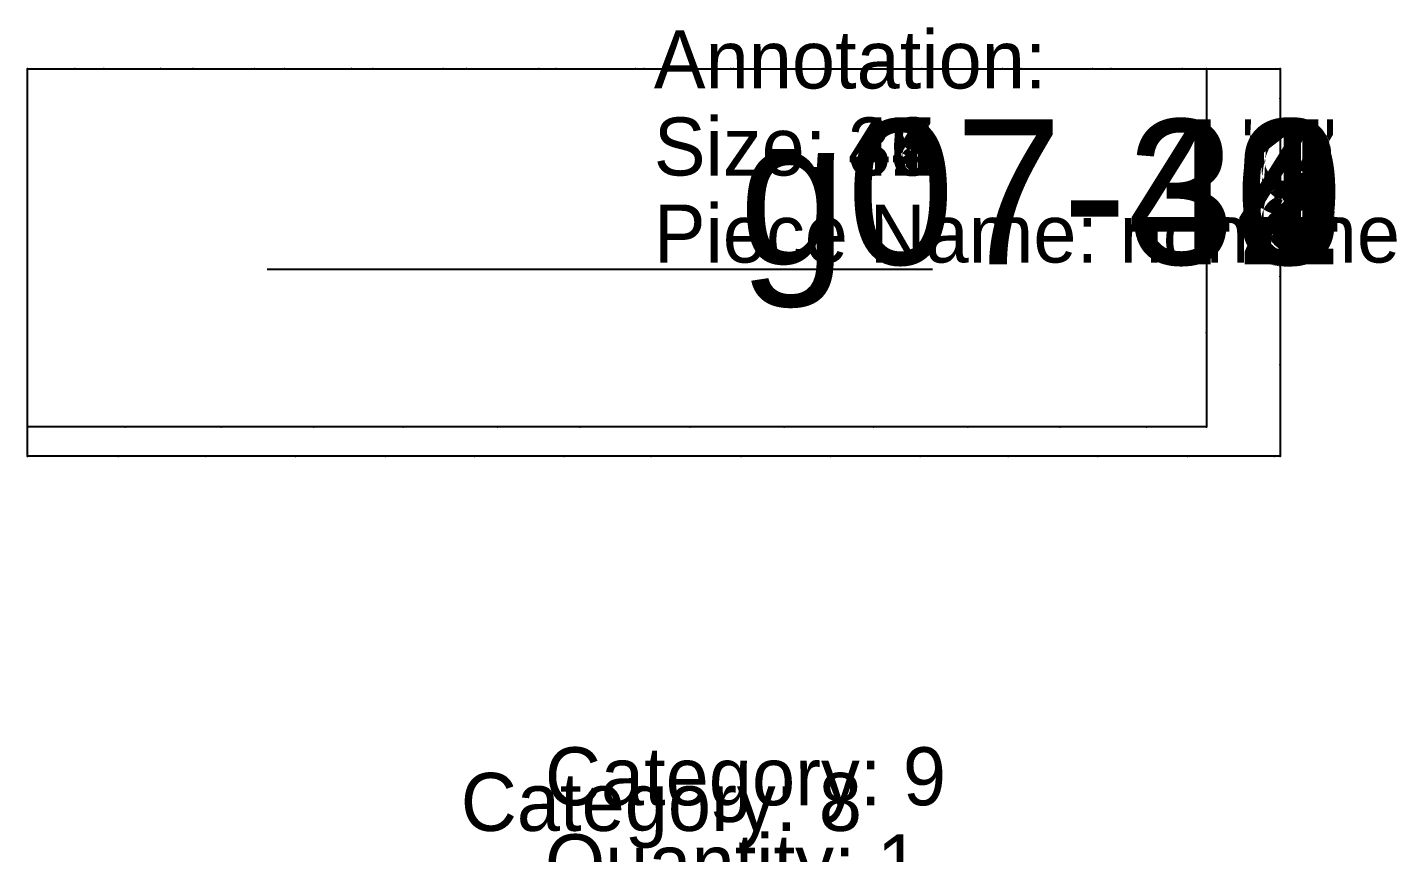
# Model space of a CAD drawing. Extents: x -2408 to 1029, y -526 to 2095.
# Drawn here: x 449.6 to 685.6, y 1559.9 to 1702.1 of the extents above; entities that cross this region are included whole.
import ezdxf

# ---------------------------------------------------------------- set-up
doc = ezdxf.new("R2010")
doc.units = 0
doc.layers.add('TEXT', color=7, linetype='Continuous')

# ---------------------------------------------------------------- blocks, each defined once
blk = doc.blocks.new('-30')
at = {"layer": '1'}
blk.add_lwpolyline([(174.015274, 796.135864), (174.015274, 862.937851), (187.175975, 862.937851), (202.55039, 862.937851), (218.340909, 862.937851), (233.516824, 862.937851), (249.711435, 862.937851), (265.049816, 862.937851), (280.228961, 862.937851), (295.690551, 862.937851), (311.15215, 862.937851), (326.613743, 862.937851), (342.075336, 862.937851), (357.53693, 862.937851), (372.998523, 862.937851), (389.915314, 862.937851), (389.915314, 857.800995), (389.915314, 842.804498), (389.915314, 827.142804), (389.915314, 811.875361), (389.915314, 796.135864), (388.873247, 796.135864), (373.938539, 796.135864), (358.470305, 796.135864), (343.002072, 796.135864), (327.873744, 796.135864), (312.405504, 796.135864), (297.001442, 796.135864), (281.533212, 796.135864), (266.529593, 796.135864), (251.06136, 796.135864), (235.699931, 796.135864), (220.231689, 796.135864), (204.781679, 796.135864), (189.638661, 796.135864)], close=True, dxfattribs=at)
at = {"layer": '14'}
blk.add_lwpolyline([(174.015274, 801.215897), (174.015274, 862.937851), (182.200869, 862.937851), (196.968828, 862.937851), (213.179199, 862.937851), (229.86736, 862.937851), (245.673339, 862.937851), (262.127564, 862.937851), (278.779259, 862.937851), (295.230519, 862.937851), (311.126646, 862.937851), (328.160691, 862.937851), (345.249161, 862.937851), (360.77914, 862.937851), (377.215309, 862.937851), (377.215309, 847.996178), (377.215309, 832.799586), (377.215309, 817.432813), (377.215309, 801.215897), (366.870471, 801.215897), (351.951439, 801.215897), (336.068024, 801.215897), (319.824982, 801.215897), (304.404697, 801.215897), (288.227416, 801.215897), (269.265299, 801.215897), (255.025405, 801.215897), (238.793439, 801.215897), (223.404164, 801.215897), (207.430386, 801.215897), (190.876288, 801.215897)], close=True, dxfattribs=at)
at = {"layer": '2'}
for p in [(174.015274, 862.937851), (174.015274, 862.937851), (377.215309, 862.937851), (389.915314, 862.937851), (174.015274, 801.215897), (377.215309, 801.215897), (174.015274, 796.135864), (389.915314, 796.135864)]:
    blk.add_point(p, dxfattribs=at)
at = {"layer": '3'}
for p in [(182.200869, 862.937851), (187.175975, 862.937851), (196.968828, 862.937851), (202.55039, 862.937851), (213.179199, 862.937851), (218.340909, 862.937851), (229.86736, 862.937851), (233.516824, 862.937851), (245.673339, 862.937851), (249.711435, 862.937851), (262.127564, 862.937851), (265.049816, 862.937851), (278.779259, 862.937851), (280.228961, 862.937851), (295.230519, 862.937851), (295.690551, 862.937851), (311.126646, 862.937851), (311.15215, 862.937851), (326.613743, 862.937851), (328.160691, 862.937851), (342.075336, 862.937851), (345.249161, 862.937851), (357.53693, 862.937851), (360.77914, 862.937851), (372.998523, 862.937851), (389.915314, 857.800995), (377.215309, 847.996178), (389.915314, 842.804498), (377.215309, 832.799586), (389.915314, 827.142804), (377.215309, 817.432813), (389.915314, 811.875361), (190.876288, 801.215897), (207.430386, 801.215897), (223.404164, 801.215897), (238.793439, 801.215897), (255.025405, 801.215897), (269.265299, 801.215897), (288.227416, 801.215897), (304.404697, 801.215897), (319.824982, 801.215897), (336.068024, 801.215897), (351.951439, 801.215897), (366.870471, 801.215897), (189.638661, 796.135864), (204.781679, 796.135864), (220.231689, 796.135864), (235.699931, 796.135864), (251.06136, 796.135864), (266.529593, 796.135864), (281.533212, 796.135864), (297.001442, 796.135864), (312.405504, 796.135864), (327.873744, 796.135864), (343.002072, 796.135864), (358.470305, 796.135864), (373.938539, 796.135864), (388.873247, 796.135864)]:
    blk.add_point(p, dxfattribs=at)
at = {"layer": '7'}
blk.add_line((215.32692, 828.394547), (329.993668, 828.394547), dxfattribs=at)
at = {"layer": '1'}
for s, p in [('Category: 8', (281.965294, 889.536858)), ('Annotation: ', (281.965294, 859.536858)), ('Size: 30', (281.965294, 844.536858)), ('Piece Name: noname', (281.965294, 829.536858)), ('Category: 9', (263.194485, 735.981598)), ('Quantity: 1', (263.194485, 720.981598))]:
    blk.add_text(s, height=10, dxfattribs=at).set_placement(p)
at = {"layer": 'TEXT', "color": 7}
blk.add_text('g07-30', height=25, dxfattribs=at).set_placement((296.61, 829.2))
blk = doc.blocks.new('-31')
at = {"layer": '1'}
blk.add_lwpolyline([(174.015274, 796.135864), (174.015274, 862.937851), (187.175975, 862.937851), (202.55039, 862.937851), (218.340909, 862.937851), (233.516824, 862.937851), (249.711435, 862.937851), (265.049816, 862.937851), (280.228961, 862.937851), (295.690551, 862.937851), (311.15215, 862.937851), (326.613743, 862.937851), (342.075336, 862.937851), (357.53693, 862.937851), (372.998523, 862.937851), (389.915314, 862.937851), (389.915314, 857.800995), (389.915314, 842.804498), (389.915314, 827.142804), (389.915314, 811.875361), (389.915314, 796.135864), (388.873247, 796.135864), (373.938539, 796.135864), (358.470305, 796.135864), (343.002072, 796.135864), (327.873744, 796.135864), (312.405504, 796.135864), (297.001442, 796.135864), (281.533212, 796.135864), (266.529593, 796.135864), (251.06136, 796.135864), (235.699931, 796.135864), (220.231689, 796.135864), (204.781679, 796.135864), (189.638661, 796.135864)], close=True, dxfattribs=at)
at = {"layer": '14'}
blk.add_lwpolyline([(174.015274, 801.215897), (174.015274, 862.937851), (182.200869, 862.937851), (196.968828, 862.937851), (213.179199, 862.937851), (229.86736, 862.937851), (245.673339, 862.937851), (262.127564, 862.937851), (278.779259, 862.937851), (295.230519, 862.937851), (311.126646, 862.937851), (328.160691, 862.937851), (345.249161, 862.937851), (360.77914, 862.937851), (377.215309, 862.937851), (377.215309, 847.996178), (377.215309, 832.799586), (377.215309, 817.432813), (377.215309, 801.215897), (366.870471, 801.215897), (351.951439, 801.215897), (336.068024, 801.215897), (319.824982, 801.215897), (304.404697, 801.215897), (288.227416, 801.215897), (269.265299, 801.215897), (255.025405, 801.215897), (238.793439, 801.215897), (223.404164, 801.215897), (207.430386, 801.215897), (190.876288, 801.215897)], close=True, dxfattribs=at)
at = {"layer": '2'}
for p in [(174.015274, 862.937851), (174.015274, 862.937851), (377.215309, 862.937851), (389.915314, 862.937851), (174.015274, 801.215897), (377.215309, 801.215897), (174.015274, 796.135864), (389.915314, 796.135864)]:
    blk.add_point(p, dxfattribs=at)
at = {"layer": '3'}
for p in [(182.200869, 862.937851), (187.175975, 862.937851), (196.968828, 862.937851), (202.55039, 862.937851), (213.179199, 862.937851), (218.340909, 862.937851), (229.86736, 862.937851), (233.516824, 862.937851), (245.673339, 862.937851), (249.711435, 862.937851), (262.127564, 862.937851), (265.049816, 862.937851), (278.779259, 862.937851), (280.228961, 862.937851), (295.230519, 862.937851), (295.690551, 862.937851), (311.126646, 862.937851), (311.15215, 862.937851), (326.613743, 862.937851), (328.160691, 862.937851), (342.075336, 862.937851), (345.249161, 862.937851), (357.53693, 862.937851), (360.77914, 862.937851), (372.998523, 862.937851), (389.915314, 857.800995), (377.215309, 847.996178), (389.915314, 842.804498), (377.215309, 832.799586), (389.915314, 827.142804), (377.215309, 817.432813), (389.915314, 811.875361), (190.876288, 801.215897), (207.430386, 801.215897), (223.404164, 801.215897), (238.793439, 801.215897), (255.025405, 801.215897), (269.265299, 801.215897), (288.227416, 801.215897), (304.404697, 801.215897), (319.824982, 801.215897), (336.068024, 801.215897), (351.951439, 801.215897), (366.870471, 801.215897), (189.638661, 796.135864), (204.781679, 796.135864), (220.231689, 796.135864), (235.699931, 796.135864), (251.06136, 796.135864), (266.529593, 796.135864), (281.533212, 796.135864), (297.001442, 796.135864), (312.405504, 796.135864), (327.873744, 796.135864), (343.002072, 796.135864), (358.470305, 796.135864), (373.938539, 796.135864), (388.873247, 796.135864)]:
    blk.add_point(p, dxfattribs=at)
at = {"layer": '7'}
blk.add_line((215.32692, 828.394547), (329.993668, 828.394547), dxfattribs=at)
at = {"layer": '1'}
for s, p in [('Category: 8', (281.965294, 889.536858)), ('Annotation: ', (281.965294, 859.536858)), ('Size: 31', (281.965294, 844.536858)), ('Piece Name: noname', (281.965294, 829.536858)), ('Category: 9', (263.194485, 735.981598)), ('Quantity: 1', (263.194485, 720.981598))]:
    blk.add_text(s, height=10, dxfattribs=at).set_placement(p)
at = {"layer": 'TEXT', "color": 7}
blk.add_text('g07-31', height=25, dxfattribs=at).set_placement((296.61, 829.2))
blk = doc.blocks.new('-32')
at = {"layer": '1'}
blk.add_lwpolyline([(174.015274, 796.135864), (174.015274, 862.937851), (187.175975, 862.937851), (202.55039, 862.937851), (218.340909, 862.937851), (233.516824, 862.937851), (249.711435, 862.937851), (265.049816, 862.937851), (280.228961, 862.937851), (295.690551, 862.937851), (311.15215, 862.937851), (326.613743, 862.937851), (342.075336, 862.937851), (357.53693, 862.937851), (372.998523, 862.937851), (389.915314, 862.937851), (389.915314, 857.800995), (389.915314, 842.804498), (389.915314, 827.142804), (389.915314, 811.875361), (389.915314, 796.135864), (388.873247, 796.135864), (373.938539, 796.135864), (358.470305, 796.135864), (343.002072, 796.135864), (327.873744, 796.135864), (312.405504, 796.135864), (297.001442, 796.135864), (281.533212, 796.135864), (266.529593, 796.135864), (251.06136, 796.135864), (235.699931, 796.135864), (220.231689, 796.135864), (204.781679, 796.135864), (189.638661, 796.135864)], close=True, dxfattribs=at)
at = {"layer": '14'}
blk.add_lwpolyline([(174.015274, 801.215897), (174.015274, 862.937851), (182.200869, 862.937851), (196.968828, 862.937851), (213.179199, 862.937851), (229.86736, 862.937851), (245.673339, 862.937851), (262.127564, 862.937851), (278.779259, 862.937851), (295.230519, 862.937851), (311.126646, 862.937851), (328.160691, 862.937851), (345.249161, 862.937851), (360.77914, 862.937851), (377.215309, 862.937851), (377.215309, 847.996178), (377.215309, 832.799586), (377.215309, 817.432813), (377.215309, 801.215897), (366.870471, 801.215897), (351.951439, 801.215897), (336.068024, 801.215897), (319.824982, 801.215897), (304.404697, 801.215897), (288.227416, 801.215897), (269.265299, 801.215897), (255.025405, 801.215897), (238.793439, 801.215897), (223.404164, 801.215897), (207.430386, 801.215897), (190.876288, 801.215897)], close=True, dxfattribs=at)
at = {"layer": '2'}
for p in [(174.015274, 862.937851), (174.015274, 862.937851), (377.215309, 862.937851), (389.915314, 862.937851), (174.015274, 801.215897), (377.215309, 801.215897), (174.015274, 796.135864), (389.915314, 796.135864)]:
    blk.add_point(p, dxfattribs=at)
at = {"layer": '3'}
for p in [(182.200869, 862.937851), (187.175975, 862.937851), (196.968828, 862.937851), (202.55039, 862.937851), (213.179199, 862.937851), (218.340909, 862.937851), (229.86736, 862.937851), (233.516824, 862.937851), (245.673339, 862.937851), (249.711435, 862.937851), (262.127564, 862.937851), (265.049816, 862.937851), (278.779259, 862.937851), (280.228961, 862.937851), (295.230519, 862.937851), (295.690551, 862.937851), (311.126646, 862.937851), (311.15215, 862.937851), (326.613743, 862.937851), (328.160691, 862.937851), (342.075336, 862.937851), (345.249161, 862.937851), (357.53693, 862.937851), (360.77914, 862.937851), (372.998523, 862.937851), (389.915314, 857.800995), (377.215309, 847.996178), (389.915314, 842.804498), (377.215309, 832.799586), (389.915314, 827.142804), (377.215309, 817.432813), (389.915314, 811.875361), (190.876288, 801.215897), (207.430386, 801.215897), (223.404164, 801.215897), (238.793439, 801.215897), (255.025405, 801.215897), (269.265299, 801.215897), (288.227416, 801.215897), (304.404697, 801.215897), (319.824982, 801.215897), (336.068024, 801.215897), (351.951439, 801.215897), (366.870471, 801.215897), (189.638661, 796.135864), (204.781679, 796.135864), (220.231689, 796.135864), (235.699931, 796.135864), (251.06136, 796.135864), (266.529593, 796.135864), (281.533212, 796.135864), (297.001442, 796.135864), (312.405504, 796.135864), (327.873744, 796.135864), (343.002072, 796.135864), (358.470305, 796.135864), (373.938539, 796.135864), (388.873247, 796.135864)]:
    blk.add_point(p, dxfattribs=at)
at = {"layer": '7'}
blk.add_line((215.32692, 828.394547), (329.993668, 828.394547), dxfattribs=at)
at = {"layer": '1'}
for s, p in [('Category: 8', (281.965294, 889.536858)), ('Annotation: ', (281.965294, 859.536858)), ('Size: 32', (281.965294, 844.536858)), ('Piece Name: noname', (281.965294, 829.536858)), ('Category: 9', (263.194485, 735.981598)), ('Quantity: 1', (263.194485, 720.981598))]:
    blk.add_text(s, height=10, dxfattribs=at).set_placement(p)
at = {"layer": 'TEXT', "color": 7}
blk.add_text('g07-32', height=25, dxfattribs=at).set_placement((296.61, 829.2))
blk = doc.blocks.new('-33')
at = {"layer": '1'}
blk.add_lwpolyline([(174.015274, 796.135864), (174.015274, 862.937851), (187.175975, 862.937851), (202.55039, 862.937851), (218.340909, 862.937851), (233.516824, 862.937851), (249.711435, 862.937851), (265.049816, 862.937851), (280.228961, 862.937851), (295.690551, 862.937851), (311.15215, 862.937851), (326.613743, 862.937851), (342.075336, 862.937851), (357.53693, 862.937851), (372.998523, 862.937851), (389.915314, 862.937851), (389.915314, 857.800995), (389.915314, 842.804498), (389.915314, 827.142804), (389.915314, 811.875361), (389.915314, 796.135864), (388.873247, 796.135864), (373.938539, 796.135864), (358.470305, 796.135864), (343.002072, 796.135864), (327.873744, 796.135864), (312.405504, 796.135864), (297.001442, 796.135864), (281.533212, 796.135864), (266.529593, 796.135864), (251.06136, 796.135864), (235.699931, 796.135864), (220.231689, 796.135864), (204.781679, 796.135864), (189.638661, 796.135864)], close=True, dxfattribs=at)
at = {"layer": '14'}
blk.add_lwpolyline([(174.015274, 801.215897), (174.015274, 862.937851), (182.200869, 862.937851), (196.968828, 862.937851), (213.179199, 862.937851), (229.86736, 862.937851), (245.673339, 862.937851), (262.127564, 862.937851), (278.779259, 862.937851), (295.230519, 862.937851), (311.126646, 862.937851), (328.160691, 862.937851), (345.249161, 862.937851), (360.77914, 862.937851), (377.215309, 862.937851), (377.215309, 847.996178), (377.215309, 832.799586), (377.215309, 817.432813), (377.215309, 801.215897), (366.870471, 801.215897), (351.951439, 801.215897), (336.068024, 801.215897), (319.824982, 801.215897), (304.404697, 801.215897), (288.227416, 801.215897), (269.265299, 801.215897), (255.025405, 801.215897), (238.793439, 801.215897), (223.404164, 801.215897), (207.430386, 801.215897), (190.876288, 801.215897)], close=True, dxfattribs=at)
at = {"layer": '2'}
for p in [(174.015274, 862.937851), (174.015274, 862.937851), (377.215309, 862.937851), (389.915314, 862.937851), (174.015274, 801.215897), (377.215309, 801.215897), (174.015274, 796.135864), (389.915314, 796.135864)]:
    blk.add_point(p, dxfattribs=at)
at = {"layer": '3'}
for p in [(182.200869, 862.937851), (187.175975, 862.937851), (196.968828, 862.937851), (202.55039, 862.937851), (213.179199, 862.937851), (218.340909, 862.937851), (229.86736, 862.937851), (233.516824, 862.937851), (245.673339, 862.937851), (249.711435, 862.937851), (262.127564, 862.937851), (265.049816, 862.937851), (278.779259, 862.937851), (280.228961, 862.937851), (295.230519, 862.937851), (295.690551, 862.937851), (311.126646, 862.937851), (311.15215, 862.937851), (326.613743, 862.937851), (328.160691, 862.937851), (342.075336, 862.937851), (345.249161, 862.937851), (357.53693, 862.937851), (360.77914, 862.937851), (372.998523, 862.937851), (389.915314, 857.800995), (377.215309, 847.996178), (389.915314, 842.804498), (377.215309, 832.799586), (389.915314, 827.142804), (377.215309, 817.432813), (389.915314, 811.875361), (190.876288, 801.215897), (207.430386, 801.215897), (223.404164, 801.215897), (238.793439, 801.215897), (255.025405, 801.215897), (269.265299, 801.215897), (288.227416, 801.215897), (304.404697, 801.215897), (319.824982, 801.215897), (336.068024, 801.215897), (351.951439, 801.215897), (366.870471, 801.215897), (189.638661, 796.135864), (204.781679, 796.135864), (220.231689, 796.135864), (235.699931, 796.135864), (251.06136, 796.135864), (266.529593, 796.135864), (281.533212, 796.135864), (297.001442, 796.135864), (312.405504, 796.135864), (327.873744, 796.135864), (343.002072, 796.135864), (358.470305, 796.135864), (373.938539, 796.135864), (388.873247, 796.135864)]:
    blk.add_point(p, dxfattribs=at)
at = {"layer": '7'}
blk.add_line((215.32692, 828.394547), (329.993668, 828.394547), dxfattribs=at)
at = {"layer": '1'}
for s, p in [('Category: 8', (281.965294, 889.536858)), ('Annotation: ', (281.965294, 859.536858)), ('Size: 33', (281.965294, 844.536858)), ('Piece Name: noname', (281.965294, 829.536858)), ('Category: 9', (263.194485, 735.981598)), ('Quantity: 1', (263.194485, 720.981598))]:
    blk.add_text(s, height=10, dxfattribs=at).set_placement(p)
at = {"layer": 'TEXT', "color": 7}
blk.add_text('g07-33', height=25, dxfattribs=at).set_placement((296.61, 829.2))
blk = doc.blocks.new('-34')
at = {"layer": '1'}
blk.add_lwpolyline([(174.015274, 796.135864), (174.015274, 862.937851), (187.175975, 862.937851), (202.55039, 862.937851), (218.340909, 862.937851), (233.516824, 862.937851), (249.711435, 862.937851), (265.049816, 862.937851), (280.228961, 862.937851), (295.690551, 862.937851), (311.15215, 862.937851), (326.613743, 862.937851), (342.075336, 862.937851), (357.53693, 862.937851), (372.998523, 862.937851), (389.915314, 862.937851), (389.915314, 857.800995), (389.915314, 842.804498), (389.915314, 827.142804), (389.915314, 811.875361), (389.915314, 796.135864), (388.873247, 796.135864), (373.938539, 796.135864), (358.470305, 796.135864), (343.002072, 796.135864), (327.873744, 796.135864), (312.405504, 796.135864), (297.001442, 796.135864), (281.533212, 796.135864), (266.529593, 796.135864), (251.06136, 796.135864), (235.699931, 796.135864), (220.231689, 796.135864), (204.781679, 796.135864), (189.638661, 796.135864)], close=True, dxfattribs=at)
at = {"layer": '14'}
blk.add_lwpolyline([(174.015274, 801.215897), (174.015274, 862.937851), (182.200869, 862.937851), (196.968828, 862.937851), (213.179199, 862.937851), (229.86736, 862.937851), (245.673339, 862.937851), (262.127564, 862.937851), (278.779259, 862.937851), (295.230519, 862.937851), (311.126646, 862.937851), (328.160691, 862.937851), (345.249161, 862.937851), (360.77914, 862.937851), (377.215309, 862.937851), (377.215309, 847.996178), (377.215309, 832.799586), (377.215309, 817.432813), (377.215309, 801.215897), (366.870471, 801.215897), (351.951439, 801.215897), (336.068024, 801.215897), (319.824982, 801.215897), (304.404697, 801.215897), (288.227416, 801.215897), (269.265299, 801.215897), (255.025405, 801.215897), (238.793439, 801.215897), (223.404164, 801.215897), (207.430386, 801.215897), (190.876288, 801.215897)], close=True, dxfattribs=at)
at = {"layer": '2'}
for p in [(174.015274, 862.937851), (174.015274, 862.937851), (377.215309, 862.937851), (389.915314, 862.937851), (174.015274, 801.215897), (377.215309, 801.215897), (174.015274, 796.135864), (389.915314, 796.135864)]:
    blk.add_point(p, dxfattribs=at)
at = {"layer": '3'}
for p in [(182.200869, 862.937851), (187.175975, 862.937851), (196.968828, 862.937851), (202.55039, 862.937851), (213.179199, 862.937851), (218.340909, 862.937851), (229.86736, 862.937851), (233.516824, 862.937851), (245.673339, 862.937851), (249.711435, 862.937851), (262.127564, 862.937851), (265.049816, 862.937851), (278.779259, 862.937851), (280.228961, 862.937851), (295.230519, 862.937851), (295.690551, 862.937851), (311.126646, 862.937851), (311.15215, 862.937851), (326.613743, 862.937851), (328.160691, 862.937851), (342.075336, 862.937851), (345.249161, 862.937851), (357.53693, 862.937851), (360.77914, 862.937851), (372.998523, 862.937851), (389.915314, 857.800995), (377.215309, 847.996178), (389.915314, 842.804498), (377.215309, 832.799586), (389.915314, 827.142804), (377.215309, 817.432813), (389.915314, 811.875361), (190.876288, 801.215897), (207.430386, 801.215897), (223.404164, 801.215897), (238.793439, 801.215897), (255.025405, 801.215897), (269.265299, 801.215897), (288.227416, 801.215897), (304.404697, 801.215897), (319.824982, 801.215897), (336.068024, 801.215897), (351.951439, 801.215897), (366.870471, 801.215897), (189.638661, 796.135864), (204.781679, 796.135864), (220.231689, 796.135864), (235.699931, 796.135864), (251.06136, 796.135864), (266.529593, 796.135864), (281.533212, 796.135864), (297.001442, 796.135864), (312.405504, 796.135864), (327.873744, 796.135864), (343.002072, 796.135864), (358.470305, 796.135864), (373.938539, 796.135864), (388.873247, 796.135864)]:
    blk.add_point(p, dxfattribs=at)
at = {"layer": '7'}
blk.add_line((215.32692, 828.394547), (329.993668, 828.394547), dxfattribs=at)
at = {"layer": '1'}
for s, p in [('Category: 8', (281.965294, 889.536858)), ('Annotation: ', (281.965294, 859.536858)), ('Size: 34', (281.965294, 844.536858)), ('Piece Name: noname', (281.965294, 829.536858)), ('Category: 9', (263.194485, 735.981598)), ('Quantity: 1', (263.194485, 720.981598))]:
    blk.add_text(s, height=10, dxfattribs=at).set_placement(p)
at = {"layer": 'TEXT', "color": 7}
blk.add_text('g07-34', height=25, dxfattribs=at).set_placement((296.61, 829.2))
blk = doc.blocks.new('-35')
at = {"layer": '1'}
blk.add_lwpolyline([(174.015274, 796.135864), (174.015274, 862.937851), (187.175975, 862.937851), (202.55039, 862.937851), (218.340909, 862.937851), (233.516824, 862.937851), (249.711435, 862.937851), (265.049816, 862.937851), (280.228961, 862.937851), (295.690551, 862.937851), (311.15215, 862.937851), (326.613743, 862.937851), (342.075336, 862.937851), (357.53693, 862.937851), (372.998523, 862.937851), (389.915314, 862.937851), (389.915314, 857.800995), (389.915314, 842.804498), (389.915314, 827.142804), (389.915314, 811.875361), (389.915314, 796.135864), (388.873247, 796.135864), (373.938539, 796.135864), (358.470305, 796.135864), (343.002072, 796.135864), (327.873744, 796.135864), (312.405504, 796.135864), (297.001442, 796.135864), (281.533212, 796.135864), (266.529593, 796.135864), (251.06136, 796.135864), (235.699931, 796.135864), (220.231689, 796.135864), (204.781679, 796.135864), (189.638661, 796.135864)], close=True, dxfattribs=at)
at = {"layer": '14'}
blk.add_lwpolyline([(174.015274, 801.215897), (174.015274, 862.937851), (182.200869, 862.937851), (196.968828, 862.937851), (213.179199, 862.937851), (229.86736, 862.937851), (245.673339, 862.937851), (262.127564, 862.937851), (278.779259, 862.937851), (295.230519, 862.937851), (311.126646, 862.937851), (328.160691, 862.937851), (345.249161, 862.937851), (360.77914, 862.937851), (377.215309, 862.937851), (377.215309, 847.996178), (377.215309, 832.799586), (377.215309, 817.432813), (377.215309, 801.215897), (366.870471, 801.215897), (351.951439, 801.215897), (336.068024, 801.215897), (319.824982, 801.215897), (304.404697, 801.215897), (288.227416, 801.215897), (269.265299, 801.215897), (255.025405, 801.215897), (238.793439, 801.215897), (223.404164, 801.215897), (207.430386, 801.215897), (190.876288, 801.215897)], close=True, dxfattribs=at)
at = {"layer": '2'}
for p in [(174.015274, 862.937851), (174.015274, 862.937851), (377.215309, 862.937851), (389.915314, 862.937851), (174.015274, 801.215897), (377.215309, 801.215897), (174.015274, 796.135864), (389.915314, 796.135864)]:
    blk.add_point(p, dxfattribs=at)
at = {"layer": '3'}
for p in [(182.200869, 862.937851), (187.175975, 862.937851), (196.968828, 862.937851), (202.55039, 862.937851), (213.179199, 862.937851), (218.340909, 862.937851), (229.86736, 862.937851), (233.516824, 862.937851), (245.673339, 862.937851), (249.711435, 862.937851), (262.127564, 862.937851), (265.049816, 862.937851), (278.779259, 862.937851), (280.228961, 862.937851), (295.230519, 862.937851), (295.690551, 862.937851), (311.126646, 862.937851), (311.15215, 862.937851), (326.613743, 862.937851), (328.160691, 862.937851), (342.075336, 862.937851), (345.249161, 862.937851), (357.53693, 862.937851), (360.77914, 862.937851), (372.998523, 862.937851), (389.915314, 857.800995), (377.215309, 847.996178), (389.915314, 842.804498), (377.215309, 832.799586), (389.915314, 827.142804), (377.215309, 817.432813), (389.915314, 811.875361), (190.876288, 801.215897), (207.430386, 801.215897), (223.404164, 801.215897), (238.793439, 801.215897), (255.025405, 801.215897), (269.265299, 801.215897), (288.227416, 801.215897), (304.404697, 801.215897), (319.824982, 801.215897), (336.068024, 801.215897), (351.951439, 801.215897), (366.870471, 801.215897), (189.638661, 796.135864), (204.781679, 796.135864), (220.231689, 796.135864), (235.699931, 796.135864), (251.06136, 796.135864), (266.529593, 796.135864), (281.533212, 796.135864), (297.001442, 796.135864), (312.405504, 796.135864), (327.873744, 796.135864), (343.002072, 796.135864), (358.470305, 796.135864), (373.938539, 796.135864), (388.873247, 796.135864)]:
    blk.add_point(p, dxfattribs=at)
at = {"layer": '7'}
blk.add_line((215.32692, 828.394547), (329.993668, 828.394547), dxfattribs=at)
at = {"layer": '1'}
for s, p in [('Category: 8', (281.965294, 889.536858)), ('Annotation: ', (281.965294, 859.536858)), ('Size: 35', (281.965294, 844.536858)), ('Piece Name: noname', (281.965294, 829.536858)), ('Category: 9', (263.194485, 735.981598)), ('Quantity: 1', (263.194485, 720.981598))]:
    blk.add_text(s, height=10, dxfattribs=at).set_placement(p)
at = {"layer": 'TEXT', "color": 7}
blk.add_text('g07-35', height=25, dxfattribs=at).set_placement((296.61, 829.2))
blk = doc.blocks.new('-36')
at = {"layer": '1'}
blk.add_lwpolyline([(174.015274, 796.135864), (174.015274, 862.937851), (187.175975, 862.937851), (202.55039, 862.937851), (218.340909, 862.937851), (233.516824, 862.937851), (249.711435, 862.937851), (265.049816, 862.937851), (280.228961, 862.937851), (295.690551, 862.937851), (311.15215, 862.937851), (326.613743, 862.937851), (342.075336, 862.937851), (357.53693, 862.937851), (372.998523, 862.937851), (389.915314, 862.937851), (389.915314, 857.800995), (389.915314, 842.804498), (389.915314, 827.142804), (389.915314, 811.875361), (389.915314, 796.135864), (388.873247, 796.135864), (373.938539, 796.135864), (358.470305, 796.135864), (343.002072, 796.135864), (327.873744, 796.135864), (312.405504, 796.135864), (297.001442, 796.135864), (281.533212, 796.135864), (266.529593, 796.135864), (251.06136, 796.135864), (235.699931, 796.135864), (220.231689, 796.135864), (204.781679, 796.135864), (189.638661, 796.135864)], close=True, dxfattribs=at)
at = {"layer": '14'}
blk.add_lwpolyline([(174.015274, 801.215897), (174.015274, 862.937851), (182.200869, 862.937851), (196.968828, 862.937851), (213.179199, 862.937851), (229.86736, 862.937851), (245.673339, 862.937851), (262.127564, 862.937851), (278.779259, 862.937851), (295.230519, 862.937851), (311.126646, 862.937851), (328.160691, 862.937851), (345.249161, 862.937851), (360.77914, 862.937851), (377.215309, 862.937851), (377.215309, 847.996178), (377.215309, 832.799586), (377.215309, 817.432813), (377.215309, 801.215897), (366.870471, 801.215897), (351.951439, 801.215897), (336.068024, 801.215897), (319.824982, 801.215897), (304.404697, 801.215897), (288.227416, 801.215897), (269.265299, 801.215897), (255.025405, 801.215897), (238.793439, 801.215897), (223.404164, 801.215897), (207.430386, 801.215897), (190.876288, 801.215897)], close=True, dxfattribs=at)
at = {"layer": '2'}
for p in [(174.015274, 862.937851), (174.015274, 862.937851), (377.215309, 862.937851), (389.915314, 862.937851), (174.015274, 801.215897), (377.215309, 801.215897), (174.015274, 796.135864), (389.915314, 796.135864)]:
    blk.add_point(p, dxfattribs=at)
at = {"layer": '3'}
for p in [(182.200869, 862.937851), (187.175975, 862.937851), (196.968828, 862.937851), (202.55039, 862.937851), (213.179199, 862.937851), (218.340909, 862.937851), (229.86736, 862.937851), (233.516824, 862.937851), (245.673339, 862.937851), (249.711435, 862.937851), (262.127564, 862.937851), (265.049816, 862.937851), (278.779259, 862.937851), (280.228961, 862.937851), (295.230519, 862.937851), (295.690551, 862.937851), (311.126646, 862.937851), (311.15215, 862.937851), (326.613743, 862.937851), (328.160691, 862.937851), (342.075336, 862.937851), (345.249161, 862.937851), (357.53693, 862.937851), (360.77914, 862.937851), (372.998523, 862.937851), (389.915314, 857.800995), (377.215309, 847.996178), (389.915314, 842.804498), (377.215309, 832.799586), (389.915314, 827.142804), (377.215309, 817.432813), (389.915314, 811.875361), (190.876288, 801.215897), (207.430386, 801.215897), (223.404164, 801.215897), (238.793439, 801.215897), (255.025405, 801.215897), (269.265299, 801.215897), (288.227416, 801.215897), (304.404697, 801.215897), (319.824982, 801.215897), (336.068024, 801.215897), (351.951439, 801.215897), (366.870471, 801.215897), (189.638661, 796.135864), (204.781679, 796.135864), (220.231689, 796.135864), (235.699931, 796.135864), (251.06136, 796.135864), (266.529593, 796.135864), (281.533212, 796.135864), (297.001442, 796.135864), (312.405504, 796.135864), (327.873744, 796.135864), (343.002072, 796.135864), (358.470305, 796.135864), (373.938539, 796.135864), (388.873247, 796.135864)]:
    blk.add_point(p, dxfattribs=at)
at = {"layer": '7'}
blk.add_line((215.32692, 828.394547), (329.993668, 828.394547), dxfattribs=at)
at = {"layer": '1'}
for s, p in [('Category: 8', (281.965294, 889.536858)), ('Annotation: ', (281.965294, 859.536858)), ('Size: 36', (281.965294, 844.536858)), ('Piece Name: noname', (281.965294, 829.536858)), ('Category: 9', (263.194485, 735.981598)), ('Quantity: 1', (263.194485, 720.981598))]:
    blk.add_text(s, height=10, dxfattribs=at).set_placement(p)
at = {"layer": 'TEXT', "color": 7}
blk.add_text('g07-36', height=25, dxfattribs=at).set_placement((296.61, 829.2))
blk = doc.blocks.new('-37')
at = {"layer": '1'}
blk.add_lwpolyline([(174.015274, 796.135864), (174.015274, 862.937851), (187.175975, 862.937851), (202.55039, 862.937851), (218.340909, 862.937851), (233.516824, 862.937851), (249.711435, 862.937851), (265.049816, 862.937851), (280.228961, 862.937851), (295.690551, 862.937851), (311.15215, 862.937851), (326.613743, 862.937851), (342.075336, 862.937851), (357.53693, 862.937851), (372.998523, 862.937851), (389.915314, 862.937851), (389.915314, 857.800995), (389.915314, 842.804498), (389.915314, 827.142804), (389.915314, 811.875361), (389.915314, 796.135864), (388.873247, 796.135864), (373.938539, 796.135864), (358.470305, 796.135864), (343.002072, 796.135864), (327.873744, 796.135864), (312.405504, 796.135864), (297.001442, 796.135864), (281.533212, 796.135864), (266.529593, 796.135864), (251.06136, 796.135864), (235.699931, 796.135864), (220.231689, 796.135864), (204.781679, 796.135864), (189.638661, 796.135864)], close=True, dxfattribs=at)
at = {"layer": '14'}
blk.add_lwpolyline([(174.015274, 801.215897), (174.015274, 862.937851), (182.200869, 862.937851), (196.968828, 862.937851), (213.179199, 862.937851), (229.86736, 862.937851), (245.673339, 862.937851), (262.127564, 862.937851), (278.779259, 862.937851), (295.230519, 862.937851), (311.126646, 862.937851), (328.160691, 862.937851), (345.249161, 862.937851), (360.77914, 862.937851), (377.215309, 862.937851), (377.215309, 847.996178), (377.215309, 832.799586), (377.215309, 817.432813), (377.215309, 801.215897), (366.870471, 801.215897), (351.951439, 801.215897), (336.068024, 801.215897), (319.824982, 801.215897), (304.404697, 801.215897), (288.227416, 801.215897), (269.265299, 801.215897), (255.025405, 801.215897), (238.793439, 801.215897), (223.404164, 801.215897), (207.430386, 801.215897), (190.876288, 801.215897)], close=True, dxfattribs=at)
at = {"layer": '2'}
for p in [(174.015274, 862.937851), (174.015274, 862.937851), (377.215309, 862.937851), (389.915314, 862.937851), (174.015274, 801.215897), (377.215309, 801.215897), (174.015274, 796.135864), (389.915314, 796.135864)]:
    blk.add_point(p, dxfattribs=at)
at = {"layer": '3'}
for p in [(182.200869, 862.937851), (187.175975, 862.937851), (196.968828, 862.937851), (202.55039, 862.937851), (213.179199, 862.937851), (218.340909, 862.937851), (229.86736, 862.937851), (233.516824, 862.937851), (245.673339, 862.937851), (249.711435, 862.937851), (262.127564, 862.937851), (265.049816, 862.937851), (278.779259, 862.937851), (280.228961, 862.937851), (295.230519, 862.937851), (295.690551, 862.937851), (311.126646, 862.937851), (311.15215, 862.937851), (326.613743, 862.937851), (328.160691, 862.937851), (342.075336, 862.937851), (345.249161, 862.937851), (357.53693, 862.937851), (360.77914, 862.937851), (372.998523, 862.937851), (389.915314, 857.800995), (377.215309, 847.996178), (389.915314, 842.804498), (377.215309, 832.799586), (389.915314, 827.142804), (377.215309, 817.432813), (389.915314, 811.875361), (190.876288, 801.215897), (207.430386, 801.215897), (223.404164, 801.215897), (238.793439, 801.215897), (255.025405, 801.215897), (269.265299, 801.215897), (288.227416, 801.215897), (304.404697, 801.215897), (319.824982, 801.215897), (336.068024, 801.215897), (351.951439, 801.215897), (366.870471, 801.215897), (189.638661, 796.135864), (204.781679, 796.135864), (220.231689, 796.135864), (235.699931, 796.135864), (251.06136, 796.135864), (266.529593, 796.135864), (281.533212, 796.135864), (297.001442, 796.135864), (312.405504, 796.135864), (327.873744, 796.135864), (343.002072, 796.135864), (358.470305, 796.135864), (373.938539, 796.135864), (388.873247, 796.135864)]:
    blk.add_point(p, dxfattribs=at)
at = {"layer": '7'}
blk.add_line((215.32692, 828.394547), (329.993668, 828.394547), dxfattribs=at)
at = {"layer": '1'}
for s, p in [('Category: 8', (281.965294, 889.536858)), ('Annotation: ', (281.965294, 859.536858)), ('Size: 37', (281.965294, 844.536858)), ('Piece Name: noname', (281.965294, 829.536858)), ('Category: 9', (263.194485, 735.981598)), ('Quantity: 1', (263.194485, 720.981598))]:
    blk.add_text(s, height=10, dxfattribs=at).set_placement(p)
at = {"layer": 'TEXT', "color": 7}
blk.add_text('g07-37', height=25, dxfattribs=at).set_placement((296.61, 829.2))
blk = doc.blocks.new('-38')
at = {"layer": '1'}
blk.add_lwpolyline([(174.015274, 796.135864), (174.015274, 862.937851), (187.175975, 862.937851), (202.55039, 862.937851), (218.340909, 862.937851), (233.516824, 862.937851), (249.711435, 862.937851), (265.049816, 862.937851), (280.228961, 862.937851), (295.690551, 862.937851), (311.15215, 862.937851), (326.613743, 862.937851), (342.075336, 862.937851), (357.53693, 862.937851), (372.998523, 862.937851), (389.915314, 862.937851), (389.915314, 857.800995), (389.915314, 842.804498), (389.915314, 827.142804), (389.915314, 811.875361), (389.915314, 796.135864), (388.873247, 796.135864), (373.938539, 796.135864), (358.470305, 796.135864), (343.002072, 796.135864), (327.873744, 796.135864), (312.405504, 796.135864), (297.001442, 796.135864), (281.533212, 796.135864), (266.529593, 796.135864), (251.06136, 796.135864), (235.699931, 796.135864), (220.231689, 796.135864), (204.781679, 796.135864), (189.638661, 796.135864)], close=True, dxfattribs=at)
at = {"layer": '14'}
blk.add_lwpolyline([(174.015274, 801.215897), (174.015274, 862.937851), (182.200869, 862.937851), (196.968828, 862.937851), (213.179199, 862.937851), (229.86736, 862.937851), (245.673339, 862.937851), (262.127564, 862.937851), (278.779259, 862.937851), (295.230519, 862.937851), (311.126646, 862.937851), (328.160691, 862.937851), (345.249161, 862.937851), (360.77914, 862.937851), (377.215309, 862.937851), (377.215309, 847.996178), (377.215309, 832.799586), (377.215309, 817.432813), (377.215309, 801.215897), (366.870471, 801.215897), (351.951439, 801.215897), (336.068024, 801.215897), (319.824982, 801.215897), (304.404697, 801.215897), (288.227416, 801.215897), (269.265299, 801.215897), (255.025405, 801.215897), (238.793439, 801.215897), (223.404164, 801.215897), (207.430386, 801.215897), (190.876288, 801.215897)], close=True, dxfattribs=at)
at = {"layer": '2'}
for p in [(174.015274, 862.937851), (174.015274, 862.937851), (377.215309, 862.937851), (389.915314, 862.937851), (174.015274, 801.215897), (377.215309, 801.215897), (174.015274, 796.135864), (389.915314, 796.135864)]:
    blk.add_point(p, dxfattribs=at)
at = {"layer": '3'}
for p in [(182.200869, 862.937851), (187.175975, 862.937851), (196.968828, 862.937851), (202.55039, 862.937851), (213.179199, 862.937851), (218.340909, 862.937851), (229.86736, 862.937851), (233.516824, 862.937851), (245.673339, 862.937851), (249.711435, 862.937851), (262.127564, 862.937851), (265.049816, 862.937851), (278.779259, 862.937851), (280.228961, 862.937851), (295.230519, 862.937851), (295.690551, 862.937851), (311.126646, 862.937851), (311.15215, 862.937851), (326.613743, 862.937851), (328.160691, 862.937851), (342.075336, 862.937851), (345.249161, 862.937851), (357.53693, 862.937851), (360.77914, 862.937851), (372.998523, 862.937851), (389.915314, 857.800995), (377.215309, 847.996178), (389.915314, 842.804498), (377.215309, 832.799586), (389.915314, 827.142804), (377.215309, 817.432813), (389.915314, 811.875361), (190.876288, 801.215897), (207.430386, 801.215897), (223.404164, 801.215897), (238.793439, 801.215897), (255.025405, 801.215897), (269.265299, 801.215897), (288.227416, 801.215897), (304.404697, 801.215897), (319.824982, 801.215897), (336.068024, 801.215897), (351.951439, 801.215897), (366.870471, 801.215897), (189.638661, 796.135864), (204.781679, 796.135864), (220.231689, 796.135864), (235.699931, 796.135864), (251.06136, 796.135864), (266.529593, 796.135864), (281.533212, 796.135864), (297.001442, 796.135864), (312.405504, 796.135864), (327.873744, 796.135864), (343.002072, 796.135864), (358.470305, 796.135864), (373.938539, 796.135864), (388.873247, 796.135864)]:
    blk.add_point(p, dxfattribs=at)
at = {"layer": '7'}
blk.add_line((215.32692, 828.394547), (329.993668, 828.394547), dxfattribs=at)
at = {"layer": '1'}
for s, p in [('Category: 8', (281.965294, 889.536858)), ('Annotation: ', (281.965294, 859.536858)), ('Size: 38', (281.965294, 844.536858)), ('Piece Name: noname', (281.965294, 829.536858)), ('Category: 9', (263.194485, 735.981598)), ('Quantity: 1', (263.194485, 720.981598))]:
    blk.add_text(s, height=10, dxfattribs=at).set_placement(p)
at = {"layer": 'TEXT', "color": 7}
blk.add_text('g07-38', height=25, dxfattribs=at).set_placement((296.61, 829.2))
blk = doc.blocks.new('-39')
at = {"layer": '1'}
blk.add_lwpolyline([(174.015274, 796.135864), (174.015274, 862.937851), (187.175975, 862.937851), (202.55039, 862.937851), (218.340909, 862.937851), (233.516824, 862.937851), (249.711435, 862.937851), (265.049816, 862.937851), (280.228961, 862.937851), (295.690551, 862.937851), (311.15215, 862.937851), (326.613743, 862.937851), (342.075336, 862.937851), (357.53693, 862.937851), (372.998523, 862.937851), (389.915314, 862.937851), (389.915314, 857.800995), (389.915314, 842.804498), (389.915314, 827.142804), (389.915314, 811.875361), (389.915314, 796.135864), (388.873247, 796.135864), (373.938539, 796.135864), (358.470305, 796.135864), (343.002072, 796.135864), (327.873744, 796.135864), (312.405504, 796.135864), (297.001442, 796.135864), (281.533212, 796.135864), (266.529593, 796.135864), (251.06136, 796.135864), (235.699931, 796.135864), (220.231689, 796.135864), (204.781679, 796.135864), (189.638661, 796.135864)], close=True, dxfattribs=at)
at = {"layer": '14'}
blk.add_lwpolyline([(174.015274, 801.215897), (174.015274, 862.937851), (182.200869, 862.937851), (196.968828, 862.937851), (213.179199, 862.937851), (229.86736, 862.937851), (245.673339, 862.937851), (262.127564, 862.937851), (278.779259, 862.937851), (295.230519, 862.937851), (311.126646, 862.937851), (328.160691, 862.937851), (345.249161, 862.937851), (360.77914, 862.937851), (377.215309, 862.937851), (377.215309, 847.996178), (377.215309, 832.799586), (377.215309, 817.432813), (377.215309, 801.215897), (366.870471, 801.215897), (351.951439, 801.215897), (336.068024, 801.215897), (319.824982, 801.215897), (304.404697, 801.215897), (288.227416, 801.215897), (269.265299, 801.215897), (255.025405, 801.215897), (238.793439, 801.215897), (223.404164, 801.215897), (207.430386, 801.215897), (190.876288, 801.215897)], close=True, dxfattribs=at)
at = {"layer": '2'}
for p in [(174.015274, 862.937851), (174.015274, 862.937851), (377.215309, 862.937851), (389.915314, 862.937851), (174.015274, 801.215897), (377.215309, 801.215897), (174.015274, 796.135864), (389.915314, 796.135864)]:
    blk.add_point(p, dxfattribs=at)
at = {"layer": '3'}
for p in [(182.200869, 862.937851), (187.175975, 862.937851), (196.968828, 862.937851), (202.55039, 862.937851), (213.179199, 862.937851), (218.340909, 862.937851), (229.86736, 862.937851), (233.516824, 862.937851), (245.673339, 862.937851), (249.711435, 862.937851), (262.127564, 862.937851), (265.049816, 862.937851), (278.779259, 862.937851), (280.228961, 862.937851), (295.230519, 862.937851), (295.690551, 862.937851), (311.126646, 862.937851), (311.15215, 862.937851), (326.613743, 862.937851), (328.160691, 862.937851), (342.075336, 862.937851), (345.249161, 862.937851), (357.53693, 862.937851), (360.77914, 862.937851), (372.998523, 862.937851), (389.915314, 857.800995), (377.215309, 847.996178), (389.915314, 842.804498), (377.215309, 832.799586), (389.915314, 827.142804), (377.215309, 817.432813), (389.915314, 811.875361), (190.876288, 801.215897), (207.430386, 801.215897), (223.404164, 801.215897), (238.793439, 801.215897), (255.025405, 801.215897), (269.265299, 801.215897), (288.227416, 801.215897), (304.404697, 801.215897), (319.824982, 801.215897), (336.068024, 801.215897), (351.951439, 801.215897), (366.870471, 801.215897), (189.638661, 796.135864), (204.781679, 796.135864), (220.231689, 796.135864), (235.699931, 796.135864), (251.06136, 796.135864), (266.529593, 796.135864), (281.533212, 796.135864), (297.001442, 796.135864), (312.405504, 796.135864), (327.873744, 796.135864), (343.002072, 796.135864), (358.470305, 796.135864), (373.938539, 796.135864), (388.873247, 796.135864)]:
    blk.add_point(p, dxfattribs=at)
at = {"layer": '7'}
blk.add_line((215.32692, 828.394547), (329.993668, 828.394547), dxfattribs=at)
at = {"layer": '1'}
for s, p in [('Category: 8', (281.965294, 889.536858)), ('Annotation: ', (281.965294, 859.536858)), ('Size: 39', (281.965294, 844.536858)), ('Piece Name: noname', (281.965294, 829.536858)), ('Category: 9', (263.194485, 735.981598)), ('Quantity: 1', (263.194485, 720.981598))]:
    blk.add_text(s, height=10, dxfattribs=at).set_placement(p)
at = {"layer": 'TEXT', "color": 7}
blk.add_text('g07-39', height=25, dxfattribs=at).set_placement((296.61, 829.2))
blk = doc.blocks.new('-40')
at = {"layer": '1'}
blk.add_lwpolyline([(174.015274, 796.135864), (174.015274, 862.937851), (187.175975, 862.937851), (202.55039, 862.937851), (218.340909, 862.937851), (233.516824, 862.937851), (249.711435, 862.937851), (265.049816, 862.937851), (280.228961, 862.937851), (295.690551, 862.937851), (311.15215, 862.937851), (326.613743, 862.937851), (342.075336, 862.937851), (357.53693, 862.937851), (372.998523, 862.937851), (389.915314, 862.937851), (389.915314, 857.800995), (389.915314, 842.804498), (389.915314, 827.142804), (389.915314, 811.875361), (389.915314, 796.135864), (388.873247, 796.135864), (373.938539, 796.135864), (358.470305, 796.135864), (343.002072, 796.135864), (327.873744, 796.135864), (312.405504, 796.135864), (297.001442, 796.135864), (281.533212, 796.135864), (266.529593, 796.135864), (251.06136, 796.135864), (235.699931, 796.135864), (220.231689, 796.135864), (204.781679, 796.135864), (189.638661, 796.135864)], close=True, dxfattribs=at)
at = {"layer": '14'}
blk.add_lwpolyline([(174.015274, 801.215897), (174.015274, 862.937851), (182.200869, 862.937851), (196.968828, 862.937851), (213.179199, 862.937851), (229.86736, 862.937851), (245.673339, 862.937851), (262.127564, 862.937851), (278.779259, 862.937851), (295.230519, 862.937851), (311.126646, 862.937851), (328.160691, 862.937851), (345.249161, 862.937851), (360.77914, 862.937851), (377.215309, 862.937851), (377.215309, 847.996178), (377.215309, 832.799586), (377.215309, 817.432813), (377.215309, 801.215897), (366.870471, 801.215897), (351.951439, 801.215897), (336.068024, 801.215897), (319.824982, 801.215897), (304.404697, 801.215897), (288.227416, 801.215897), (269.265299, 801.215897), (255.025405, 801.215897), (238.793439, 801.215897), (223.404164, 801.215897), (207.430386, 801.215897), (190.876288, 801.215897)], close=True, dxfattribs=at)
at = {"layer": '2'}
for p in [(174.015274, 862.937851), (174.015274, 862.937851), (377.215309, 862.937851), (389.915314, 862.937851), (174.015274, 801.215897), (377.215309, 801.215897), (174.015274, 796.135864), (389.915314, 796.135864)]:
    blk.add_point(p, dxfattribs=at)
at = {"layer": '3'}
for p in [(182.200869, 862.937851), (187.175975, 862.937851), (196.968828, 862.937851), (202.55039, 862.937851), (213.179199, 862.937851), (218.340909, 862.937851), (229.86736, 862.937851), (233.516824, 862.937851), (245.673339, 862.937851), (249.711435, 862.937851), (262.127564, 862.937851), (265.049816, 862.937851), (278.779259, 862.937851), (280.228961, 862.937851), (295.230519, 862.937851), (295.690551, 862.937851), (311.126646, 862.937851), (311.15215, 862.937851), (326.613743, 862.937851), (328.160691, 862.937851), (342.075336, 862.937851), (345.249161, 862.937851), (357.53693, 862.937851), (360.77914, 862.937851), (372.998523, 862.937851), (389.915314, 857.800995), (377.215309, 847.996178), (389.915314, 842.804498), (377.215309, 832.799586), (389.915314, 827.142804), (377.215309, 817.432813), (389.915314, 811.875361), (190.876288, 801.215897), (207.430386, 801.215897), (223.404164, 801.215897), (238.793439, 801.215897), (255.025405, 801.215897), (269.265299, 801.215897), (288.227416, 801.215897), (304.404697, 801.215897), (319.824982, 801.215897), (336.068024, 801.215897), (351.951439, 801.215897), (366.870471, 801.215897), (189.638661, 796.135864), (204.781679, 796.135864), (220.231689, 796.135864), (235.699931, 796.135864), (251.06136, 796.135864), (266.529593, 796.135864), (281.533212, 796.135864), (297.001442, 796.135864), (312.405504, 796.135864), (327.873744, 796.135864), (343.002072, 796.135864), (358.470305, 796.135864), (373.938539, 796.135864), (388.873247, 796.135864)]:
    blk.add_point(p, dxfattribs=at)
at = {"layer": '7'}
blk.add_line((215.32692, 828.394547), (329.993668, 828.394547), dxfattribs=at)
at = {"layer": '1'}
for s, p in [('Category: 8', (281.965294, 889.536858)), ('Annotation: ', (281.965294, 859.536858)), ('Size: 40', (281.965294, 844.536858)), ('Piece Name: noname', (281.965294, 829.536858)), ('Category: 9', (263.194485, 735.981598)), ('Quantity: 1', (263.194485, 720.981598))]:
    blk.add_text(s, height=10, dxfattribs=at).set_placement(p)
at = {"layer": 'TEXT', "color": 7}
blk.add_text('g07-40', height=25, dxfattribs=at).set_placement((296.61, 829.2))

msp = doc.modelspace()

# ---------------------------------------------------------------- block references
at = {"layer": '1'}
for name, p in [('-30', (275.61524, 832.076891)), ('-31', (275.61524, 832.076891)), ('-32', (275.61524, 832.076891)), ('-33', (275.61524, 832.076891)), ('-34', (275.61524, 832.076891)), ('-35', (275.61524, 832.076891)), ('-36', (275.61524, 832.076891)), ('-37', (275.61524, 832.076891)), ('-38', (275.61524, 832.076891)), ('-39', (275.61524, 832.076891)), ('-40', (275.61524, 832.076891)), ('-30', (242.348354, 674.107349)), ('-31', (242.348354, 674.107349)), ('-32', (242.348354, 674.107349)), ('-33', (242.348354, 674.107349)), ('-34', (242.348354, 674.107349)), ('-35', (242.348354, 674.107349)), ('-36', (242.348354, 674.107349)), ('-37', (242.348354, 674.107349)), ('-38', (242.348354, 674.107349)), ('-39', (242.348354, 674.107349)), ('-40', (242.348354, 674.107349))]:
    msp.add_blockref(name, p, dxfattribs=at)

doc.saveas('drawing.dxf')
